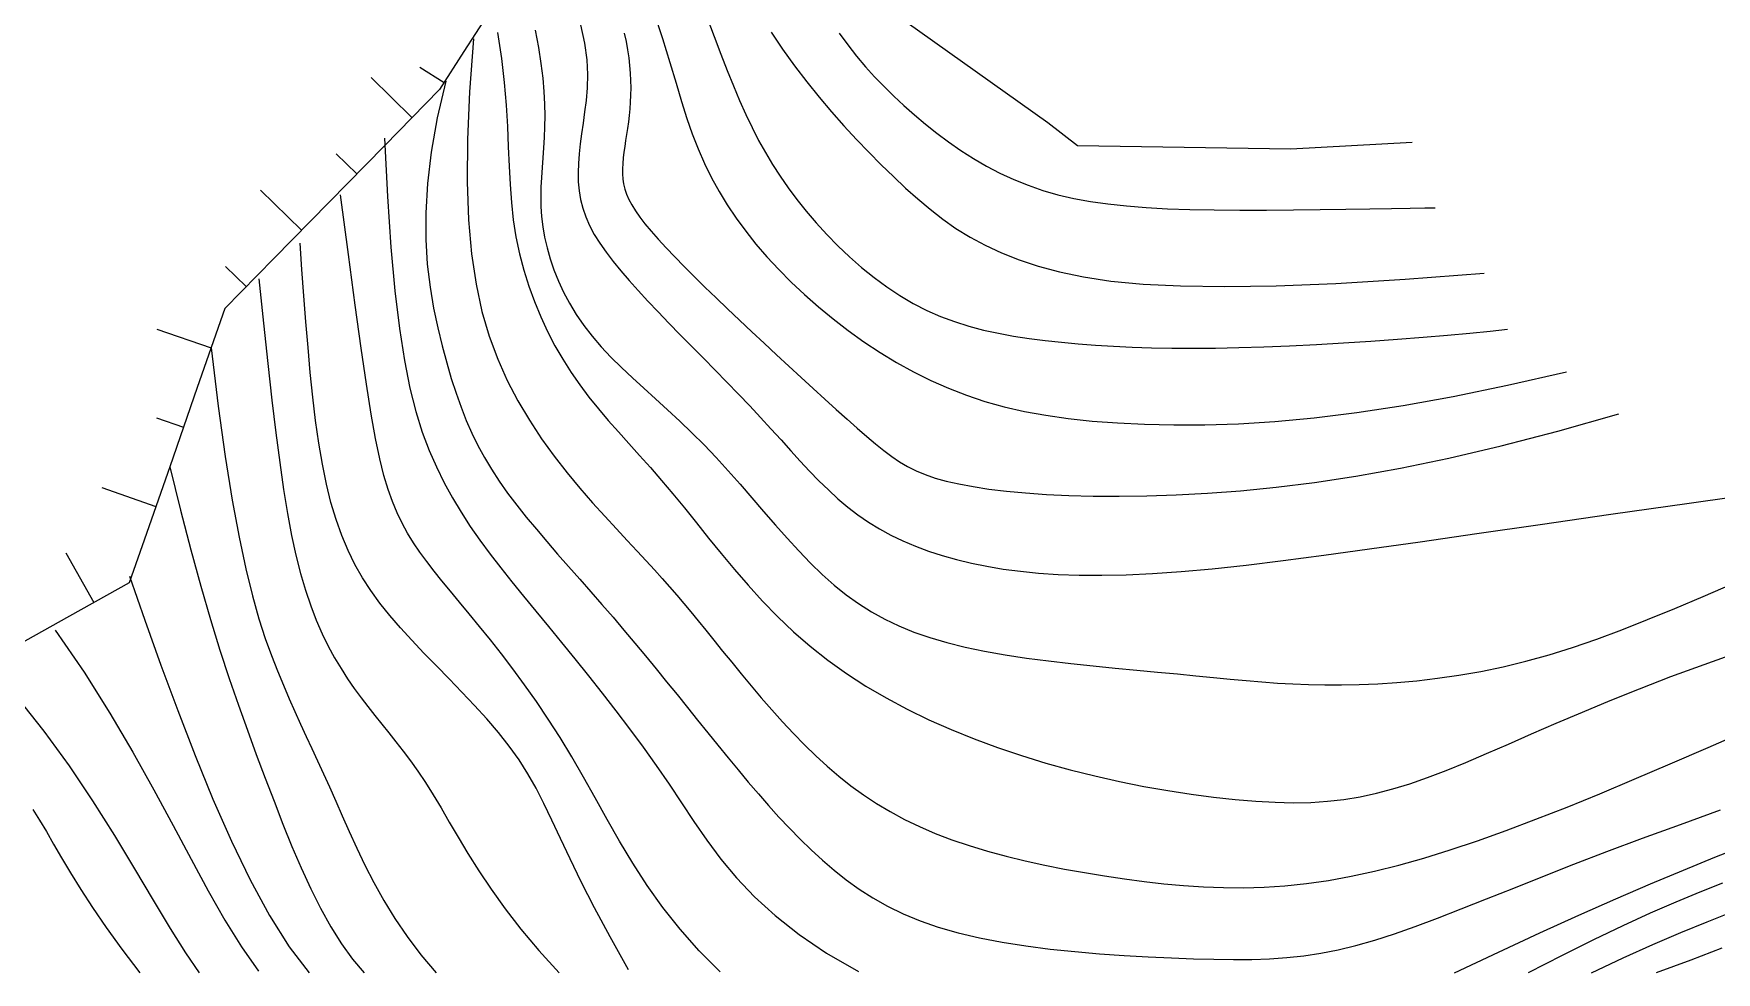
# Model space of a CAD drawing. Header units: millimetres. Extents: x 501029 to 503193, y 1805862 to 1807132.
# Drawn here: x 502314.2 to 502373, y 1806450 to 1806482.8 of the extents above; entities that cross this region are included whole.
import ezdxf

# ---------------------------------------------------------------- set-up
doc = ezdxf.new("R2010")
doc.units = ezdxf.units.MM
doc.header["$LTSCALE"] = 12
doc.header["$MEASUREMENT"] = 0
for name, color, linetype in [('3', 7, 'CONTINUOUS'), ('DM0', 7, 'CONTINUOUS'), ('DM1', 4, 'CONTINUOUS')]:
    doc.layers.add(name, color=color, linetype=linetype)

msp = doc.modelspace()

# ---------------------------------------------------------------- linework, layer by layer
at = {"layer": '3', "linetype": 'Continuous'}
for p, q in [((502330.593, 1806484.349, 32.24), (502329.206, 1806482.189, 30.688)), ((502329.206, 1806482.189, 30.688), (502328.36, 1806480.87, 29.74)), ((502327.672, 1806481.649, 29.911), (502328.513, 1806481.108, 29.911)), ((502325.966, 1806481.286, 29.152), (502327.393, 1806479.885, 29.152)), ((502328.36, 1806480.87, 29.74), (502326.427, 1806478.901, 28.564)), ((502326.427, 1806478.901, 28.564), (502324.493, 1806476.931, 27.387)), ((502324.746, 1806478.617, 27.975), (502325.46, 1806477.916, 27.975)), ((502322.1, 1806477.348, 26.799), (502323.527, 1806475.947, 26.799)), ((502324.493, 1806476.931, 27.387), (502322.56, 1806474.962, 26.211)), ((502322.56, 1806474.962, 26.211), (502320.85, 1806473.22, 25.17)), ((502320.88, 1806474.678, 25.622), (502321.593, 1806473.977, 25.622)), ((502320.85, 1806473.22, 25.17), (502319.886, 1806470.453, 24.527)), ((502318.479, 1806472.494, 24.848), (502320.368, 1806471.836, 24.848)), ((502319.886, 1806470.453, 24.527), (502318.923, 1806467.686, 23.883)), ((502318.46, 1806469.398, 24.205), (502319.404, 1806469.069, 24.205)), ((502318.923, 1806467.686, 23.883), (502317.959, 1806464.919, 23.24)), ((502316.552, 1806466.96, 23.561), (502318.441, 1806466.302, 23.561)), ((502315.293, 1806464.682, 22.462), (502316.269, 1806462.937, 22.462)), ((502317.959, 1806464.919, 23.24), (502317.51, 1806463.63, 22.94)), ((502317.51, 1806463.63, 22.94), (502315.028, 1806462.243, 21.983)), ((502315.028, 1806462.243, 21.983), (502312.546, 1806460.856, 21.027))]:
    msp.add_line(p, q, dxfattribs=at)
at = {"layer": 'DM0'}
for points in [[(502338.723, 1806493.693), (502339.413, 1806490.37), (502341.362, 1806487.047), (502343.651, 1806483.955), (502349.617, 1806479.714), (502350.655, 1806478.911), (502358.11, 1806478.796), (502362.357, 1806479.026)], [(502334.814, 1806482.839), (502334.879, 1806482.543), (502334.931, 1806482.256), (502334.972, 1806481.976), (502335.002, 1806481.702), (502335.024, 1806481.435), (502335.036, 1806481.175), (502335.04, 1806480.92), (502335.036, 1806480.671), (502335.025, 1806480.428), (502335.008, 1806480.19), (502334.985, 1806479.958), (502334.957, 1806479.73), (502334.926, 1806479.508), (502334.893, 1806479.291), (502334.86, 1806479.079), (502334.828, 1806478.873), (502334.8, 1806478.671), (502334.776, 1806478.474), (502334.759, 1806478.283), (502334.75, 1806478.096), (502334.751, 1806477.915), (502334.763, 1806477.738), (502334.79, 1806477.564), (502334.832, 1806477.389), (502334.892, 1806477.211), (502334.972, 1806477.027), (502335.075, 1806476.833), (502335.202, 1806476.628), (502335.356, 1806476.409), (502335.538, 1806476.172), (502335.752, 1806475.915), (502335.998, 1806475.636), (502336.275, 1806475.335), (502336.58, 1806475.016), (502336.91, 1806474.679), (502337.262, 1806474.327), (502337.634, 1806473.961), (502338.023, 1806473.585), (502338.427, 1806473.198), (502338.843, 1806472.804), (502339.267, 1806472.404), (502339.698, 1806472), (502340.132, 1806471.596), (502340.565, 1806471.195), (502340.994, 1806470.8), (502341.416, 1806470.414), (502341.827, 1806470.042), (502342.224, 1806469.685), (502342.603, 1806469.347), (502342.96, 1806469.033), (502343.294, 1806468.744), (502343.6, 1806468.484), (502343.888, 1806468.251), (502344.164, 1806468.042), (502344.438, 1806467.856), (502344.718, 1806467.691), (502345.013, 1806467.543), (502345.331, 1806467.411), (502345.681, 1806467.292), (502346.071, 1806467.184), (502346.51, 1806467.084), (502347.006, 1806466.992), (502347.559, 1806466.908), (502348.17, 1806466.833), (502348.84, 1806466.769), (502349.569, 1806466.717), (502350.356, 1806466.68), (502351.204, 1806466.658), (502352.111, 1806466.653), (502353.078, 1806466.667), (502354.105, 1806466.701), (502355.195, 1806466.758), (502356.357, 1806466.844), (502357.602, 1806466.968), (502358.941, 1806467.137), (502360.385, 1806467.358), (502361.947, 1806467.64), (502363.636, 1806467.991), (502365.464, 1806468.418), (502367.442, 1806468.929), (502369.582, 1806469.531)], [(502328.581, 1806481.161), (502328.276, 1806479.873), (502328.063, 1806478.681), (502327.932, 1806477.579), (502327.873, 1806476.562), (502327.875, 1806475.624), (502327.928, 1806474.759), (502328.023, 1806473.961), (502328.148, 1806473.223), (502328.294, 1806472.541), (502328.45, 1806471.908), (502328.608, 1806471.319), (502328.768, 1806470.768), (502328.934, 1806470.251), (502329.107, 1806469.763), (502329.29, 1806469.3), (502329.486, 1806468.856), (502329.696, 1806468.427), (502329.924, 1806468.009), (502330.172, 1806467.596), (502330.443, 1806467.184), (502330.737, 1806466.768), (502331.054, 1806466.349), (502331.389, 1806465.926), (502331.741, 1806465.5), (502332.107, 1806465.07), (502332.483, 1806464.637), (502332.866, 1806464.201), (502333.255, 1806463.761), (502333.645, 1806463.319), (502334.034, 1806462.874), (502334.42, 1806462.427), (502334.802, 1806461.978), (502335.18, 1806461.527), (502335.554, 1806461.075), (502335.926, 1806460.624), (502336.294, 1806460.173), (502336.658, 1806459.724), (502337.02, 1806459.276), (502337.379, 1806458.832), (502337.735, 1806458.39), (502338.089, 1806457.953), (502338.441, 1806457.52), (502338.793, 1806457.092), (502339.146, 1806456.67), (502339.501, 1806456.255), (502339.859, 1806455.847), (502340.222, 1806455.446), (502340.59, 1806455.055), (502340.965, 1806454.672), (502341.349, 1806454.3), (502341.742, 1806453.938), (502342.149, 1806453.588), (502342.574, 1806453.251), (502343.024, 1806452.93), (502343.501, 1806452.625), (502344.012, 1806452.338), (502344.561, 1806452.07), (502345.152, 1806451.824), (502345.791, 1806451.6), (502346.482, 1806451.4), (502347.227, 1806451.225), (502348.019, 1806451.074), (502348.845, 1806450.945), (502349.696, 1806450.835), (502350.561, 1806450.744), (502351.428, 1806450.669), (502352.287, 1806450.609), (502353.127, 1806450.562), (502353.937, 1806450.526), (502354.706, 1806450.498), (502355.427, 1806450.479), (502356.105, 1806450.47), (502356.748, 1806450.475), (502357.367, 1806450.496), (502357.969, 1806450.537), (502358.563, 1806450.6), (502359.159, 1806450.689), (502359.765, 1806450.807), (502360.391, 1806450.957), (502361.044, 1806451.142), (502361.733, 1806451.364), (502362.464, 1806451.622), (502363.242, 1806451.914), (502364.071, 1806452.237), (502364.957, 1806452.589), (502365.904, 1806452.968), (502366.918, 1806453.371), (502368.003, 1806453.797), (502369.164, 1806454.244), (502370.406, 1806454.708), (502371.732, 1806455.191), (502373.134, 1806455.704)], [(502320.368, 1806471.836), (502320.619, 1806469.802), (502320.867, 1806468.039), (502321.111, 1806466.521), (502321.351, 1806465.222), (502321.586, 1806464.116), (502321.817, 1806463.176), (502322.044, 1806462.376), (502322.265, 1806461.69), (502322.481, 1806461.091), (502322.691, 1806460.553), (502322.897, 1806460.053), (502323.097, 1806459.581), (502323.296, 1806459.13), (502323.492, 1806458.694), (502323.689, 1806458.266), (502323.888, 1806457.839), (502324.09, 1806457.406), (502324.296, 1806456.961), (502324.508, 1806456.497), (502324.728, 1806456.007), (502324.958, 1806455.486), (502325.201, 1806454.937), (502325.464, 1806454.363), (502325.75, 1806453.768), (502326.064, 1806453.158), (502326.413, 1806452.535), (502326.799, 1806451.903), (502327.23, 1806451.268), (502327.708, 1806450.632), (502328.24, 1806450)], [(502314.142, 1806455.707), (502314.375, 1806455.337), (502314.613, 1806454.937), (502314.867, 1806454.5), (502315.146, 1806454.022), (502315.46, 1806453.497), (502315.818, 1806452.921), (502316.229, 1806452.288), (502316.704, 1806451.594), (502317.251, 1806450.833), (502317.881, 1806450)]]:
    msp.add_lwpolyline(points, dxfattribs=at)
at = {"layer": 'DM1'}
for points in [[(502335.839, 1806483.599), (502336.148, 1806482.643), (502336.406, 1806481.813), (502336.624, 1806481.086), (502336.818, 1806480.442), (502337.003, 1806479.858), (502337.191, 1806479.313), (502337.395, 1806478.789), (502337.619, 1806478.28), (502337.863, 1806477.785), (502338.128, 1806477.302), (502338.415, 1806476.831), (502338.725, 1806476.368), (502339.059, 1806475.913), (502339.417, 1806475.464), (502339.802, 1806475.019), (502340.213, 1806474.577), (502340.651, 1806474.137), (502341.115, 1806473.701), (502341.602, 1806473.271), (502342.112, 1806472.852), (502342.642, 1806472.445), (502343.191, 1806472.053), (502343.755, 1806471.68), (502344.335, 1806471.328), (502344.927, 1806471), (502345.53, 1806470.699), (502346.144, 1806470.427), (502346.772, 1806470.184), (502347.421, 1806469.969), (502348.095, 1806469.781), (502348.802, 1806469.619), (502349.545, 1806469.483), (502350.332, 1806469.371), (502351.166, 1806469.282), (502352.055, 1806469.215), (502353.004, 1806469.17), (502354.019, 1806469.147), (502355.109, 1806469.152), (502356.285, 1806469.19), (502357.555, 1806469.271), (502358.932, 1806469.399), (502360.424, 1806469.582), (502362.041, 1806469.828), (502363.793, 1806470.142), (502365.691, 1806470.532), (502367.744, 1806471.005)], [(502337.697, 1806483.392), (502337.958, 1806482.72), (502338.194, 1806482.102), (502338.416, 1806481.528), (502338.632, 1806480.988), (502338.847, 1806480.478), (502339.063, 1806479.994), (502339.282, 1806479.532), (502339.509, 1806479.088), (502339.745, 1806478.66), (502339.993, 1806478.242), (502340.258, 1806477.833), (502340.54, 1806477.427), (502340.844, 1806477.021), (502341.171, 1806476.613), (502341.52, 1806476.205), (502341.891, 1806475.801), (502342.28, 1806475.405), (502342.686, 1806475.02), (502343.108, 1806474.65), (502343.543, 1806474.298), (502343.991, 1806473.969), (502344.448, 1806473.665), (502344.915, 1806473.391), (502345.389, 1806473.149), (502345.87, 1806472.938), (502346.36, 1806472.755), (502346.86, 1806472.597), (502347.369, 1806472.462), (502347.889, 1806472.347), (502348.422, 1806472.249), (502348.966, 1806472.166), (502349.524, 1806472.095), (502350.096, 1806472.034), (502350.684, 1806471.981), (502351.29, 1806471.934), (502351.917, 1806471.896), (502352.568, 1806471.865), (502353.247, 1806471.843), (502353.956, 1806471.83), (502354.7, 1806471.826), (502355.48, 1806471.831), (502356.301, 1806471.847), (502357.164, 1806471.873), (502358.071, 1806471.91), (502359.008, 1806471.956), (502359.96, 1806472.011), (502360.91, 1806472.072), (502361.843, 1806472.138), (502362.742, 1806472.207), (502363.592, 1806472.279), (502364.376, 1806472.352), (502365.079, 1806472.425), (502365.684, 1806472.496)], [(502329.541, 1806482.635), (502329.403, 1806480.78), (502329.331, 1806479.119), (502329.321, 1806477.635), (502329.37, 1806476.311), (502329.475, 1806475.127), (502329.632, 1806474.067), (502329.839, 1806473.112), (502330.092, 1806472.244), (502330.389, 1806471.445), (502330.725, 1806470.697), (502331.098, 1806469.986), (502331.5, 1806469.309), (502331.924, 1806468.665), (502332.364, 1806468.054), (502332.812, 1806467.478), (502333.26, 1806466.936), (502333.702, 1806466.428), (502334.13, 1806465.954), (502334.537, 1806465.515), (502334.916, 1806465.111), (502335.262, 1806464.74), (502335.578, 1806464.399), (502335.869, 1806464.08), (502336.14, 1806463.777), (502336.398, 1806463.485), (502336.647, 1806463.198), (502336.893, 1806462.91), (502337.141, 1806462.614), (502337.396, 1806462.304), (502337.664, 1806461.974), (502337.95, 1806461.621), (502338.252, 1806461.246), (502338.57, 1806460.854), (502338.901, 1806460.448), (502339.246, 1806460.034), (502339.602, 1806459.614), (502339.968, 1806459.194), (502340.342, 1806458.778), (502340.724, 1806458.369), (502341.112, 1806457.972), (502341.505, 1806457.59), (502341.905, 1806457.224), (502342.315, 1806456.875), (502342.737, 1806456.541), (502343.175, 1806456.223), (502343.63, 1806455.922), (502344.105, 1806455.636), (502344.604, 1806455.367), (502345.128, 1806455.113), (502345.681, 1806454.876), (502346.263, 1806454.654), (502346.873, 1806454.448), (502347.507, 1806454.257), (502348.16, 1806454.081), (502348.83, 1806453.918), (502349.512, 1806453.768), (502350.204, 1806453.631), (502350.9, 1806453.506), (502351.599, 1806453.392), (502352.295, 1806453.29), (502352.987, 1806453.198), (502353.675, 1806453.119), (502354.364, 1806453.055), (502355.056, 1806453.009), (502355.754, 1806452.982), (502356.46, 1806452.978), (502357.177, 1806452.999), (502357.909, 1806453.047), (502358.659, 1806453.124), (502359.428, 1806453.234), (502360.221, 1806453.377), (502361.039, 1806453.555), (502361.887, 1806453.768), (502362.768, 1806454.016), (502363.684, 1806454.3), (502364.639, 1806454.62), (502365.637, 1806454.976), (502366.68, 1806455.368), (502367.771, 1806455.796), (502368.914, 1806456.262), (502370.113, 1806456.765), (502371.375, 1806457.305), (502372.706, 1806457.882), (502374.116, 1806458.497)], [(502330.387, 1806482.851), (502330.521, 1806481.95), (502330.617, 1806481.107), (502330.683, 1806480.315), (502330.728, 1806479.568), (502330.76, 1806478.861), (502330.788, 1806478.187), (502330.821, 1806477.541), (502330.866, 1806476.918), (502330.933, 1806476.31), (502331.027, 1806475.714), (502331.15, 1806475.129), (502331.299, 1806474.557), (502331.474, 1806473.997), (502331.672, 1806473.453), (502331.892, 1806472.923), (502332.131, 1806472.411), (502332.39, 1806471.915), (502332.666, 1806471.439), (502332.957, 1806470.982), (502333.262, 1806470.544), (502333.58, 1806470.122), (502333.911, 1806469.712), (502334.253, 1806469.307), (502334.607, 1806468.904), (502334.971, 1806468.498), (502335.344, 1806468.083), (502335.727, 1806467.655), (502336.117, 1806467.209), (502336.515, 1806466.741), (502336.921, 1806466.247), (502337.336, 1806465.73), (502337.763, 1806465.196), (502338.205, 1806464.651), (502338.664, 1806464.098), (502339.143, 1806463.543), (502339.645, 1806462.993), (502340.173, 1806462.45), (502340.728, 1806461.922), (502341.314, 1806461.412), (502341.932, 1806460.926), (502342.582, 1806460.463), (502343.262, 1806460.024), (502343.969, 1806459.608), (502344.702, 1806459.216), (502345.46, 1806458.847), (502346.24, 1806458.5), (502347.04, 1806458.175), (502347.858, 1806457.873), (502348.694, 1806457.593), (502349.544, 1806457.335), (502350.403, 1806457.098), (502351.265, 1806456.883), (502352.124, 1806456.69), (502352.974, 1806456.52), (502353.81, 1806456.371), (502354.625, 1806456.245), (502355.413, 1806456.14), (502356.169, 1806456.059), (502356.886, 1806455.999), (502357.561, 1806455.962), (502358.2, 1806455.949), (502358.809, 1806455.96), (502359.396, 1806455.998), (502359.97, 1806456.062), (502360.537, 1806456.154), (502361.105, 1806456.276), (502361.682, 1806456.428), (502362.276, 1806456.611), (502362.894, 1806456.827), (502363.543, 1806457.076), (502364.228, 1806457.356), (502364.951, 1806457.663), (502365.717, 1806457.996), (502366.528, 1806458.35), (502367.389, 1806458.724), (502368.303, 1806459.114), (502369.274, 1806459.518), (502370.305, 1806459.931), (502371.399, 1806460.353), (502372.556, 1806460.779), (502373.759, 1806461.207)], [(502331.696, 1806482.942), (502331.813, 1806482.329), (502331.901, 1806481.77), (502331.964, 1806481.26), (502332.004, 1806480.791), (502332.026, 1806480.357), (502332.032, 1806479.95), (502332.025, 1806479.564), (502332.009, 1806479.192), (502331.988, 1806478.832), (502331.963, 1806478.48), (502331.938, 1806478.135), (502331.916, 1806477.795), (502331.901, 1806477.456), (502331.895, 1806477.116), (502331.902, 1806476.774), (502331.924, 1806476.425), (502331.965, 1806476.069), (502332.028, 1806475.703), (502332.113, 1806475.329), (502332.221, 1806474.948), (502332.353, 1806474.562), (502332.51, 1806474.174), (502332.692, 1806473.784), (502332.9, 1806473.395), (502333.135, 1806473.008), (502333.397, 1806472.625), (502333.687, 1806472.249), (502334.005, 1806471.88), (502334.348, 1806471.517), (502334.714, 1806471.155), (502335.098, 1806470.793), (502335.497, 1806470.428), (502335.909, 1806470.056), (502336.329, 1806469.675), (502336.754, 1806469.282), (502337.181, 1806468.874), (502337.607, 1806468.449), (502338.03, 1806468.004), (502338.448, 1806467.543), (502338.862, 1806467.073), (502339.275, 1806466.597), (502339.685, 1806466.121), (502340.094, 1806465.65), (502340.503, 1806465.19), (502340.912, 1806464.745), (502341.322, 1806464.321), (502341.734, 1806463.923), (502342.149, 1806463.554), (502342.57, 1806463.215), (502343.003, 1806462.904), (502343.452, 1806462.619), (502343.921, 1806462.36), (502344.414, 1806462.124), (502344.937, 1806461.91), (502345.493, 1806461.716), (502346.088, 1806461.541), (502346.725, 1806461.384), (502347.407, 1806461.243), (502348.127, 1806461.117), (502348.876, 1806461.003), (502349.644, 1806460.901), (502350.422, 1806460.809), (502351.202, 1806460.726), (502351.973, 1806460.65), (502352.727, 1806460.579), (502353.455, 1806460.512), (502354.148, 1806460.448), (502354.798, 1806460.386), (502355.411, 1806460.326), (502355.995, 1806460.269), (502356.556, 1806460.217), (502357.103, 1806460.17), (502357.643, 1806460.13), (502358.184, 1806460.099), (502358.732, 1806460.076), (502359.297, 1806460.064), (502359.885, 1806460.064), (502360.502, 1806460.076), (502361.149, 1806460.103), (502361.822, 1806460.147), (502362.521, 1806460.21), (502363.243, 1806460.295), (502363.987, 1806460.403), (502364.75, 1806460.537), (502365.531, 1806460.698), (502366.328, 1806460.89), (502367.139, 1806461.114), (502367.964, 1806461.372), (502368.808, 1806461.663), (502369.679, 1806461.988), (502370.585, 1806462.344), (502371.532, 1806462.733), (502372.528, 1806463.153), (502373.58, 1806463.603)], [(502333.287, 1806483.121), (502333.428, 1806482.48), (502333.505, 1806481.906), (502333.531, 1806481.389), (502333.518, 1806480.919), (502333.48, 1806480.486), (502333.428, 1806480.081), (502333.373, 1806479.694), (502333.321, 1806479.322), (502333.275, 1806478.965), (502333.237, 1806478.619), (502333.211, 1806478.285), (502333.199, 1806477.96), (502333.205, 1806477.642), (502333.232, 1806477.33), (502333.282, 1806477.023), (502333.36, 1806476.718), (502333.466, 1806476.415), (502333.602, 1806476.111), (502333.766, 1806475.805), (502333.958, 1806475.496), (502334.176, 1806475.181), (502334.42, 1806474.86), (502334.689, 1806474.53), (502334.983, 1806474.189), (502335.299, 1806473.838), (502335.639, 1806473.472), (502335.999, 1806473.093), (502336.377, 1806472.701), (502336.769, 1806472.299), (502337.172, 1806471.889), (502337.58, 1806471.474), (502337.99, 1806471.056), (502338.399, 1806470.637), (502338.803, 1806470.221), (502339.197, 1806469.809), (502339.578, 1806469.403), (502339.942, 1806469.007), (502340.293, 1806468.621), (502340.633, 1806468.246), (502340.965, 1806467.883), (502341.293, 1806467.532), (502341.62, 1806467.196), (502341.949, 1806466.874), (502342.283, 1806466.567), (502342.626, 1806466.277), (502342.98, 1806466.005), (502343.349, 1806465.75), (502343.734, 1806465.514), (502344.135, 1806465.295), (502344.555, 1806465.092), (502344.992, 1806464.906), (502345.449, 1806464.737), (502345.927, 1806464.582), (502346.426, 1806464.443), (502346.947, 1806464.319), (502347.491, 1806464.209), (502348.06, 1806464.113), (502348.661, 1806464.032), (502349.298, 1806463.968), (502349.98, 1806463.923), (502350.712, 1806463.898), (502351.502, 1806463.894), (502352.356, 1806463.913), (502353.28, 1806463.956), (502354.282, 1806464.026), (502355.368, 1806464.123), (502356.548, 1806464.25), (502357.842, 1806464.406), (502359.272, 1806464.594), (502360.864, 1806464.813), (502362.639, 1806465.065), (502364.62, 1806465.35), (502366.832, 1806465.67), (502369.298, 1806466.025), (502372.039, 1806466.417), (502375.081, 1806466.845)], [(502339.943, 1806482.874), (502340.35, 1806482.27), (502340.767, 1806481.691), (502341.192, 1806481.134), (502341.622, 1806480.6), (502342.056, 1806480.087), (502342.493, 1806479.595), (502342.931, 1806479.124), (502343.366, 1806478.671), (502343.799, 1806478.238), (502344.227, 1806477.822), (502344.649, 1806477.424), (502345.072, 1806477.044), (502345.501, 1806476.681), (502345.945, 1806476.338), (502346.409, 1806476.013), (502346.902, 1806475.708), (502347.428, 1806475.422), (502347.997, 1806475.157), (502348.614, 1806474.913), (502349.287, 1806474.691), (502350.026, 1806474.49), (502350.861, 1806474.317), (502351.823, 1806474.174), (502352.946, 1806474.067), (502354.261, 1806474.001), (502355.802, 1806473.98), (502357.602, 1806474.009), (502359.692, 1806474.093), (502362.106, 1806474.236), (502364.876, 1806474.443)], [(502342.327, 1806482.836), (502342.628, 1806482.421), (502342.933, 1806482.031), (502343.245, 1806481.661), (502343.564, 1806481.307), (502343.894, 1806480.966), (502344.235, 1806480.633), (502344.589, 1806480.305), (502344.957, 1806479.98), (502345.341, 1806479.658), (502345.739, 1806479.342), (502346.152, 1806479.035), (502346.579, 1806478.74), (502347.021, 1806478.458), (502347.476, 1806478.192), (502347.946, 1806477.945), (502348.43, 1806477.72), (502348.928, 1806477.518), (502349.44, 1806477.342), (502349.971, 1806477.19), (502350.525, 1806477.062), (502351.106, 1806476.954), (502351.719, 1806476.866), (502352.369, 1806476.796), (502353.061, 1806476.742), (502353.798, 1806476.702), (502354.586, 1806476.675), (502355.429, 1806476.658), (502356.327, 1806476.651), (502357.261, 1806476.651), (502358.207, 1806476.657), (502359.141, 1806476.668), (502360.039, 1806476.681), (502360.877, 1806476.695), (502361.632, 1806476.709), (502362.28, 1806476.721), (502362.796, 1806476.729), (502363.157, 1806476.733)], [(502326.433, 1806479.169), (502326.536, 1806477.13), (502326.658, 1806475.36), (502326.797, 1806473.832), (502326.953, 1806472.52), (502327.127, 1806471.397), (502327.317, 1806470.436), (502327.525, 1806469.611), (502327.748, 1806468.894), (502327.989, 1806468.258), (502328.245, 1806467.678), (502328.517, 1806467.129), (502328.806, 1806466.603), (502329.11, 1806466.096), (502329.431, 1806465.602), (502329.77, 1806465.116), (502330.125, 1806464.634), (502330.497, 1806464.151), (502330.887, 1806463.661), (502331.294, 1806463.159), (502331.719, 1806462.641), (502332.162, 1806462.103), (502332.62, 1806461.545), (502333.088, 1806460.97), (502333.564, 1806460.379), (502334.044, 1806459.774), (502334.524, 1806459.156), (502335.002, 1806458.528), (502335.472, 1806457.891), (502335.932, 1806457.247), (502336.378, 1806456.598), (502336.811, 1806455.946), (502337.244, 1806455.291), (502337.698, 1806454.634), (502338.191, 1806453.976), (502338.741, 1806453.318), (502339.367, 1806452.66), (502340.087, 1806452.003), (502340.922, 1806451.349), (502341.888, 1806450.697), (502343.006, 1806450.048)], [(502338.162, 1806450.044), (502337.427, 1806450.775), (502336.763, 1806451.525), (502336.162, 1806452.288), (502335.615, 1806453.059), (502335.113, 1806453.833), (502334.648, 1806454.604), (502334.21, 1806455.366), (502333.793, 1806456.115), (502333.385, 1806456.844), (502332.98, 1806457.548), (502332.57, 1806458.222), (502332.156, 1806458.867), (502331.742, 1806459.481), (502331.329, 1806460.065), (502330.921, 1806460.62), (502330.521, 1806461.146), (502330.132, 1806461.642), (502329.756, 1806462.109), (502329.396, 1806462.547), (502329.056, 1806462.956), (502328.738, 1806463.338), (502328.441, 1806463.697), (502328.164, 1806464.039), (502327.907, 1806464.37), (502327.667, 1806464.697), (502327.445, 1806465.025), (502327.239, 1806465.36), (502327.048, 1806465.709), (502326.872, 1806466.076), (502326.708, 1806466.469), (502326.556, 1806466.896), (502326.411, 1806467.385), (502326.268, 1806467.966), (502326.122, 1806468.67), (502325.968, 1806469.528), (502325.801, 1806470.569), (502325.615, 1806471.825), (502325.406, 1806473.326), (502325.169, 1806475.102), (502324.898, 1806477.185)], [(502334.961, 1806450.111), (502334.316, 1806451.261), (502333.772, 1806452.281), (502333.312, 1806453.184), (502332.921, 1806453.985), (502332.582, 1806454.699), (502332.281, 1806455.338), (502332.002, 1806455.918), (502331.729, 1806456.452), (502331.446, 1806456.956), (502331.137, 1806457.442), (502330.792, 1806457.923), (502330.412, 1806458.401), (502330.005, 1806458.875), (502329.579, 1806459.345), (502329.139, 1806459.811), (502328.693, 1806460.272), (502328.249, 1806460.728), (502327.812, 1806461.178), (502327.39, 1806461.622), (502326.991, 1806462.06), (502326.619, 1806462.493), (502326.275, 1806462.924), (502325.958, 1806463.361), (502325.667, 1806463.81), (502325.401, 1806464.275), (502325.158, 1806464.765), (502324.938, 1806465.283), (502324.739, 1806465.837), (502324.561, 1806466.433), (502324.402, 1806467.077), (502324.261, 1806467.772), (502324.136, 1806468.515), (502324.026, 1806469.3), (502323.927, 1806470.121), (502323.839, 1806470.974), (502323.759, 1806471.851), (502323.685, 1806472.748), (502323.615, 1806473.658), (502323.547, 1806474.576), (502323.48, 1806475.496)], [(502322.042, 1806474.252), (502322.204, 1806472.699), (502322.355, 1806471.29), (502322.498, 1806470.017), (502322.636, 1806468.868), (502322.771, 1806467.831), (502322.906, 1806466.896), (502323.044, 1806466.052), (502323.187, 1806465.288), (502323.337, 1806464.594), (502323.497, 1806463.957), (502323.67, 1806463.369), (502323.854, 1806462.825), (502324.049, 1806462.321), (502324.253, 1806461.853), (502324.466, 1806461.419), (502324.686, 1806461.013), (502324.912, 1806460.634), (502325.142, 1806460.277), (502325.377, 1806459.939), (502325.614, 1806459.616), (502325.854, 1806459.304), (502326.095, 1806459), (502326.338, 1806458.697), (502326.585, 1806458.392), (502326.834, 1806458.078), (502327.086, 1806457.753), (502327.342, 1806457.41), (502327.602, 1806457.045), (502327.866, 1806456.652), (502328.134, 1806456.228), (502328.409, 1806455.769), (502328.698, 1806455.272), (502329.008, 1806454.739), (502329.35, 1806454.17), (502329.731, 1806453.565), (502330.161, 1806452.924), (502330.647, 1806452.246), (502331.199, 1806451.533), (502331.826, 1806450.784), (502332.535, 1806450)], [(502318.923, 1806467.686), (502319.297, 1806466.166), (502319.658, 1806464.779), (502320.009, 1806463.512), (502320.349, 1806462.35), (502320.681, 1806461.279), (502321.006, 1806460.286), (502321.325, 1806459.357), (502321.64, 1806458.477), (502321.951, 1806457.632), (502322.261, 1806456.809), (502322.571, 1806455.998), (502322.883, 1806455.2), (502323.199, 1806454.421), (502323.521, 1806453.667), (502323.853, 1806452.944), (502324.196, 1806452.259), (502324.552, 1806451.615), (502324.924, 1806451.021), (502325.314, 1806450.48), (502325.724, 1806450)], [(502317.517, 1806463.862), (502318.056, 1806462.324), (502318.619, 1806460.749), (502319.205, 1806459.164), (502319.811, 1806457.595), (502320.436, 1806456.068), (502321.079, 1806454.61), (502321.739, 1806453.248), (502322.414, 1806452.007), (502323.102, 1806450.916), (502323.802, 1806450)], [(502363.829, 1806450), (502365.368, 1806450.73), (502366.817, 1806451.401), (502368.182, 1806452.019), (502369.471, 1806452.587), (502370.689, 1806453.111), (502371.843, 1806453.595), (502372.938, 1806454.042), (502373.982, 1806454.458), (502374.98, 1806454.847), (502375.938, 1806455.213), (502376.866, 1806455.564), (502377.782, 1806455.924), (502378.708, 1806456.319), (502379.665, 1806456.776), (502380.675, 1806457.321), (502381.758, 1806457.981), (502382.937, 1806458.783), (502384.233, 1806459.753), (502385.667, 1806460.918), (502387.26, 1806462.305)], [(502314.923, 1806461.975), (502315.93, 1806460.503), (502316.83, 1806459.08), (502317.64, 1806457.711), (502318.373, 1806456.4), (502319.046, 1806455.153), (502319.674, 1806453.975), (502320.271, 1806452.872), (502320.853, 1806451.849), (502321.435, 1806450.911), (502322.032, 1806450.063)], [(502312.594, 1806460.725), (502313.592, 1806459.622), (502314.53, 1806458.45), (502315.409, 1806457.237), (502316.228, 1806456.012), (502316.99, 1806454.803), (502317.695, 1806453.639), (502318.343, 1806452.548), (502318.935, 1806451.559), (502319.471, 1806450.7), (502319.954, 1806450)], [(502373.205, 1806453.14), (502372.411, 1806452.824), (502371.57, 1806452.475), (502370.675, 1806452.086), (502369.719, 1806451.651), (502368.695, 1806451.163), (502367.594, 1806450.615), (502366.411, 1806450)], [(502368.624, 1806450), (502369.725, 1806450.523), (502370.765, 1806450.991), (502371.747, 1806451.412), (502372.672, 1806451.791), (502373.544, 1806452.132)], [(502373.174, 1806450.862), (502372.095, 1806450.451), (502370.878, 1806450)]]:
    msp.add_lwpolyline(points, dxfattribs=at)

doc.saveas('drawing.dxf')
